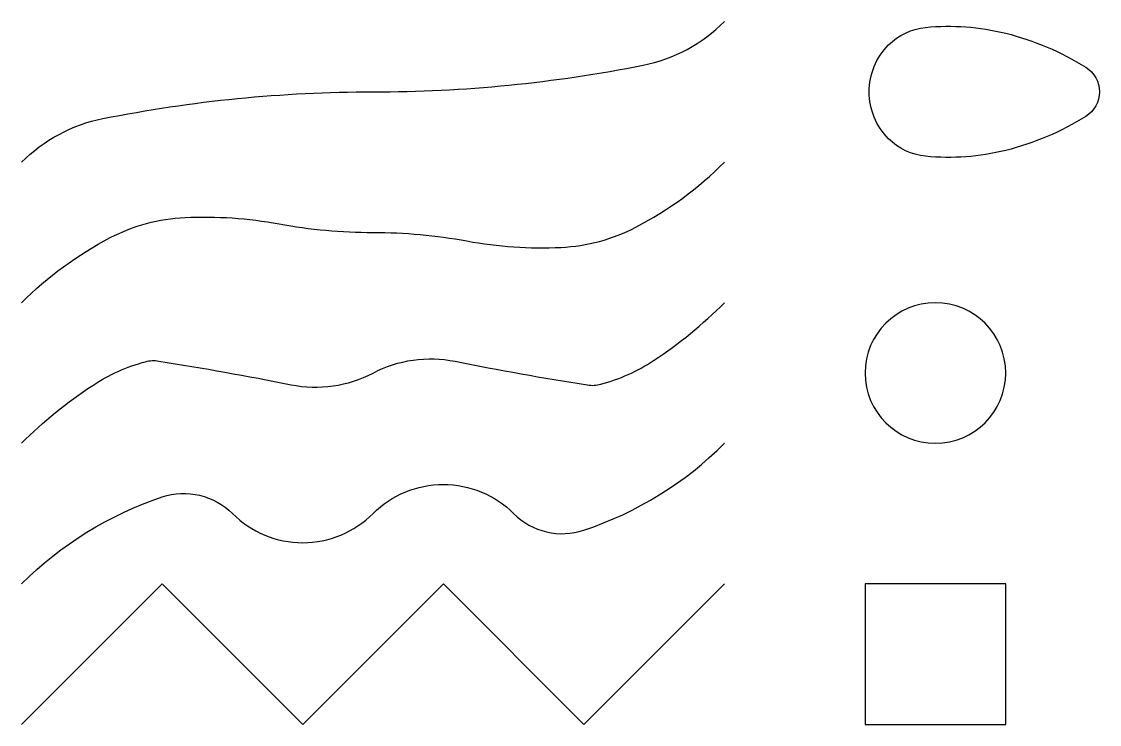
# Model space of a CAD drawing. Header units: millimetres. Extents: x 0 to 76.7, y 0 to 50.
import ezdxf

# ---------------------------------------------------------------- set-up
doc = ezdxf.new("R2010")
doc.units = ezdxf.units.MM
doc.layers.get('0').update_dxf_attribs({"lineweight": 25})

msp = doc.modelspace()

# ---------------------------------------------------------------- linework, layer by layer
at = {"flags": 128}
for points in [[(0, 40, -0.148081), (5.788, 43.097, -0.049377), (25.006, 45, 0.049401), (44.212, 46.902, 0.148056), (50, 50)], [(70, 49.167, -0.078566), (75.7, 46.745, -0.554248), (75.7, 43.255, -0.078566), (70, 40.833, -0.086376), (64.301, 40.419, -0.173132), (61.667, 41.667, -0.414214), (61.667, 48.333, -0.173132), (64.301, 49.581, -0.086376), (70, 49.167)], [(0, 30, -0.07635), (6.307, 34.628, -0.10898), (11.63, 36.064, -0.057146), (18.321, 35.609, 0.04552), (25, 35, -0.045533), (31.68, 34.39, 0.057217), (38.373, 33.937, 0.108949), (43.694, 35.373, 0.076323), (50, 40)], [(0, 20, -0.050952), (5.059, 24.121, -0.080857), (8.827, 25.806, -0.104437), (9.756, 25.853, -0.010049), (19.167, 24.167, 0.171293), (25, 25, -0.171293), (30.833, 25.833, 0.010229), (40.247, 24.15, 0.104679), (41.191, 24.199, 0.080576), (44.952, 25.886, 0.050812), (50, 30)], [(60, 25, 1), (70, 25, 1), (60, 25)], [(0, 10, -0.116434), (10, 16.18, -0.284079), (15, 15, 0.414214), (25, 15, -0.414214), (35, 15, 0.284079), (40, 13.82, 0.116434), (50, 20)]]:
    msp.add_lwpolyline(points, format="xyb", dxfattribs=at)
for points in [[(0, 0), (10, 10), (20, 0), (30, 10), (40, 0), (50, 10)], [(60, 10), (60, 0), (70, 0), (70, 10), (60, 10)]]:
    msp.add_lwpolyline(points, dxfattribs=at)

doc.saveas('drawing.dxf')
